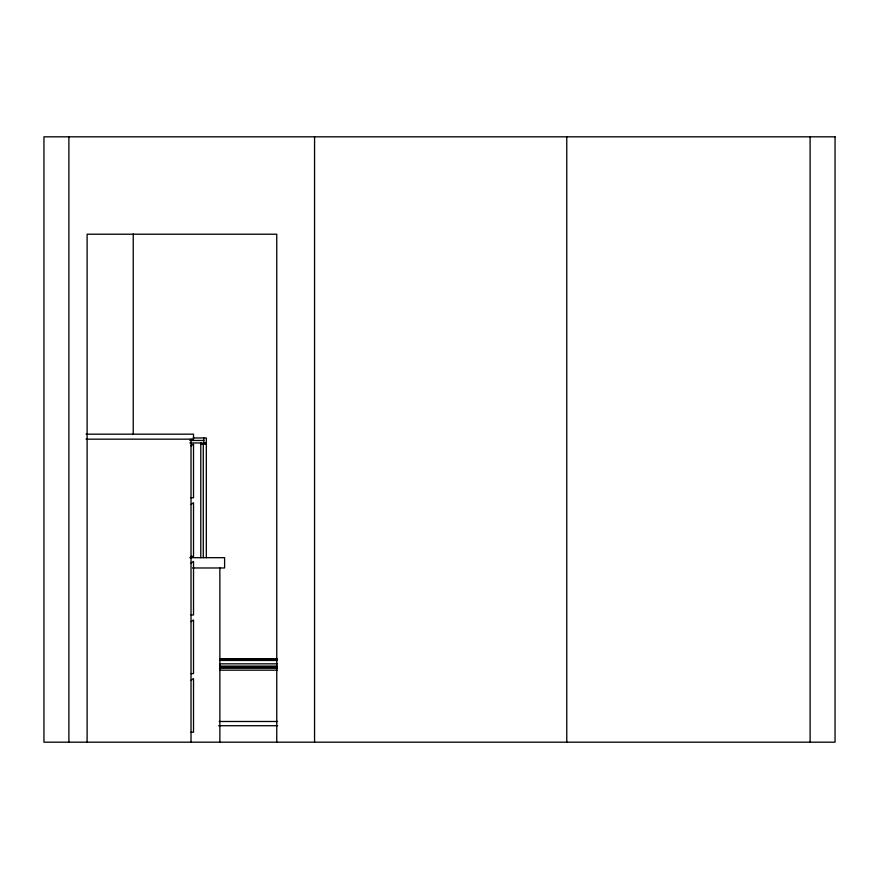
<?xml version="1.0" encoding="UTF-8"?>
<svg xmlns="http://www.w3.org/2000/svg" width="879" height="879" viewBox="0 0 879 879"><rect width="100%" height="100%" fill="white"/><g stroke="black" fill="none" stroke-linecap="round" stroke-linejoin="round"><path stroke-width="1.32" d="M191.029 445.84L193.523 444.148L193.523 497.767L191.029 497.767M191.029 504.447L193.523 502.755L193.523 556.385L191.029 556.385M191.029 563.054L193.523 561.373L193.523 614.992L191.029 614.992M191.029 621.673L193.523 619.981L193.523 673.6L191.029 673.6M191.029 680.28L193.523 678.588L193.523 732.207L191.029 732.207M86.054 434.171L193.523 434.171L193.523 439.159L86.054 439.159M193.127 437.973L206.323 437.973L206.323 557.682M189.82 440.467L203.829 440.467M189.875 442.961L206.323 442.961M200.786 444.203L206.323 444.203M189.82 557.682L224.606 557.682L224.606 567.977L192.512 567.977M219.761 660.459L277.434 660.459M219.761 663.832L277.434 663.832M219.761 666.106L277.434 666.106M219.761 666.721L277.434 666.721M219.761 667.26L277.434 667.26M219.761 668.271L277.434 668.271M219.761 670.172L277.434 670.172M219.234 721.483L277.533 721.483M218.651 725.724L277.643 725.724M810.108 136.816L810.108 742.184M566.768 136.816L566.768 742.184M314.561 136.816L314.561 742.184M276.753 742.184L276.753 234.21L87.109 234.21L87.109 742.184M219.86 567.977L219.86 742.184M203.829 437.973L203.829 442.961M203.28 444.203L203.28 557.682M200.786 442.961L200.786 557.682M191.029 439.159L191.029 742.184M133.234 233.946L133.234 434.017M68.892 136.816L68.892 742.184M835.05 136.816L43.95 136.816L43.95 742.184L835.05 742.184L835.05 136.816M277.434 658.734L219.761 658.734L277.434 658.767"/></g></svg>
